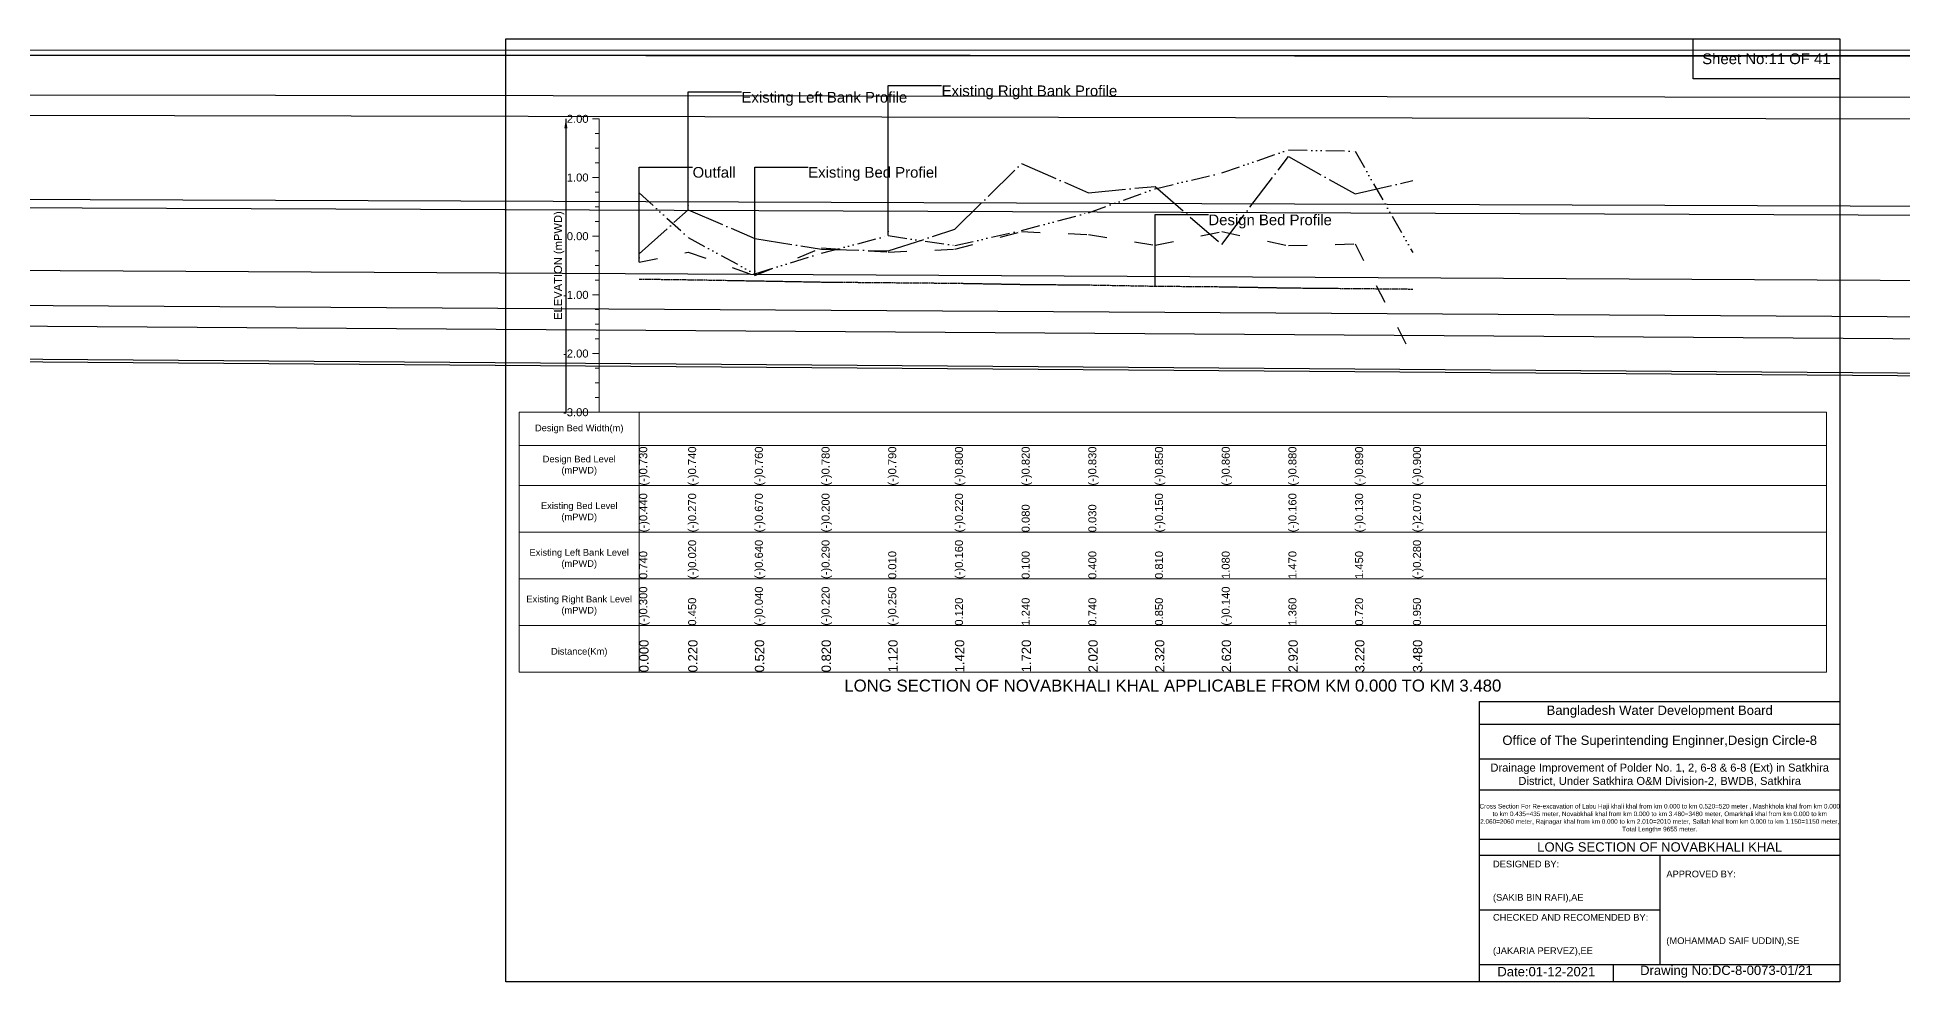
# Model space of a CAD drawing. Header units: inches. Extents: x 0 to 506000, y -4242 to 7.
# Drawn here: x 197892 to 206283, y -4242 to 7 of the extents above; entities that cross this region are included whole.
import ezdxf

# ---------------------------------------------------------------- set-up
doc = ezdxf.new("R2010")
doc.units = ezdxf.units.IN
doc.header["$LTSCALE"] = 7
doc.header["$MEASUREMENT"] = 0
for name, pattern in [('ACAD_ISO03W100', [30, 12, -18]), ('ACAD_ISO04W100', [30, 24, -3, 0, -3]), ('ACAD_ISO14W100', [24, 12, -3, 0, -3, 0, -3, 0, -3]), ('CENTER', [2, 1.25, -0.25, 0.25, -0.25])]:
    doc.linetypes.add(name, pattern=pattern)
for name, color, linetype, lineweight in [('Cross Section Labels', 7, 'Continuous', 9), ('Design Bed Level Long Section', 7, 'CENTER', 25), ('Existing Bed Level for Long Section', 7, 'ACAD_ISO03W100', 25), ('Existing Left Bank of Long section', 7, 'ACAD_ISO04W100', 25), ('Existing Right Bank of Long Section', 7, 'ACAD_ISO14W100', 25), ('Long Section Border', 7, 'Continuous', 9), ('Long Section Labels', 7, 'Continuous', 9), ('Vscale for Long Section', 7, 'Continuous', 9)]:
    doc.layers.add(name, color=color, linetype=linetype, lineweight=lineweight)
doc.styles.get("Standard").update_dxf_attribs({"font": 'arial.ttf'})
doc.dimstyles.get("Standard").update_dxf_attribs({"dimtxt": 0.18, "dimasz": 0.18, "dimexe": 0.18, "dimexo": 0.0625, "dimgap": 0.09, "dimtad": 0, "dimtih": 1, "dimtoh": 1, "dimdec": 4, "dimzin": 0, "dimdsep": 46, "dimtxsty": 'Standard', "dimcen": 0.09, "dimadec": 0, "dimazin": 0, "dimtfac": 1, "dimtdec": 4, "dimtofl": 0, "dimtmove": 0, "dimatfit": 3, "dimfxl": 1, "dimtolj": 1, "dimtzin": 0, "dimarcsym": 0})

msp = doc.modelspace()

# ---------------------------------------------------------------- linework, layer by layer
for points in [[(200000, 0), (206000, 0), (206000, -4242), (200000, -4242)], [(205340, 0), (206000, 0), (206000, -180), (205340, -180)]]:
    msp.add_lwpolyline(points, close=True)
for points in [[(204380, -4242), (204380, -2982), (206000, -2982)], [(204380, -3084), (206000, -3084)], [(204380, -3240), (206000, -3240)], [(204380, -3378), (206000, -3378)], [(204380, -3600), (206000, -3600)], [(204380, -3672), (206000, -3672)], [(205190, -3672), (205190, -4164)], [(204380, -3918), (205190, -3918)], [(204380, -4164), (206000, -4164)], [(204980, -4164), (204980, -4242)]]:
    msp.add_lwpolyline(points)
at = {"layer": 'Design Bed Level Long Section'}
msp.add_lwpolyline([(200600, -1080.7), (200820, -1083.4), (201120, -1088.6), (201420, -1093.9), (201720, -1096.6), (202020, -1099.2), (202320, -1104.5), (202620, -1107.1), (202920, -1112.4), (203220, -1115), (203520, -1120.3), (203820, -1123), (204080, -1125.6)], dxfattribs=at)
at = {"layer": 'Existing Bed Level for Long Section'}
msp.add_lwpolyline([(200600, -1004.2), (200820, -959.3), (201120, -1064.9), (201420, -940.8), (201720, -959.3), (202020, -946.1), (202320, -866.9), (202620, -880.1), (202920, -927.6), (203220, -866.9), (203520, -930.2), (203820, -922.3), (204080, -1434.5)], dxfattribs=at)
at = {"layer": 'Existing Left Bank of Long section'}
msp.add_lwpolyline([(200600, -967.2), (200820, -769.2), (201120, -898.6), (201420, -946.1), (201720, -954), (202020, -856.3), (202320, -560.6), (202620, -692.6), (202920, -663.6), (203220, -925), (203520, -529), (203820, -697.9), (204080, -637.2)], dxfattribs=at)
at = {"layer": 'Existing Right Bank of Long Section'}
msp.add_lwpolyline([(200600, -692.6), (200820, -893.3), (201120, -1057), (201420, -964.6), (201720, -885.4), (202020, -930.2), (202320, -861.6), (202620, -782.4), (202920, -674.2), (203220, -602.9), (203520, -499.9), (203820, -505.2), (204080, -961.9)], dxfattribs=at)
at = {"layer": 'Long Section Border'}
msp.add_lwpolyline([(200060, -1680), (205940, -1680), (205940, -2850), (200060, -2850)], close=True, dxfattribs=at)
for points in [[(200600, -1680), (200600, -2850)], [(200060, -1830), (205940, -1830)], [(200060, -2010), (205940, -2010)], [(200060, -2220), (205940, -2220)], [(200060, -2430), (205940, -2430)], [(200060, -2640), (205940, -2640)]]:
    msp.add_lwpolyline(points, dxfattribs=at)
at = {"layer": 'Vscale for Long Section'}
for points in [[(200420, -360), (200390, -360)], [(200420, -1680), (200420, -1416), (200420, -1152), (200420, -888), (200420, -624), (200420, -360)], [(200420, -426), (200402, -426)], [(200420, -492), (200402, -492)], [(200420, -558), (200402, -558)], [(200420, -624), (200390, -624)], [(200420, -690), (200402, -690)], [(200420, -756), (200402, -756)], [(200420, -822), (200402, -822)], [(200420, -888), (200390, -888)], [(200420, -954), (200402, -954)], [(200420, -1020), (200402, -1020)], [(200420, -1086), (200402, -1086)], [(200420, -1152), (200390, -1152)], [(200420, -1218), (200402, -1218)], [(200420, -1284), (200402, -1284)], [(200420, -1416), (200390, -1416)], [(200420, -1350), (200402, -1350)], [(200420, -1482), (200402, -1482)], [(200420, -1548), (200402, -1548)], [(200420, -1614), (200402, -1614)], [(200420, -1680), (200390, -1680)]]:
    msp.add_lwpolyline(points, dxfattribs=at)

# ---------------------------------------------------------------- texts
at = {"attachment_point": 5}
for s, insert, char_height in [('Sheet No:11 OF 41', (205670, -90), 48), ('Bangladesh Water Development Board', (205190, -3027), 42), ('Office of The Superintending Enginner,Design Circle-8', (205190, -3162), 42)]:
    msp.add_mtext(s, dxfattribs=dict(at, insert=insert, char_height=char_height))
for s, insert, char_height, width, attachment_point in [('Drainage Improvement of Polder No. 1, 2, 6-8 & 6-8 (Ext) in Satkhira District, Under Satkhira O&M Division-2, BWDB, Satkhira', (205190, -3312), 36, 1680, 5), ('Cross Section For Re-excavation of Labu Haji khali khal from km 0.000 to km 0.520=520 meter , Mashkhola khal from km 0.000 to km 0.435=435 meter, Novabkhali khal from km 0.000 to km 3.480=3480 meter, Omarkhali khal from km 0.000 to km 2.060=2060 meter, Rajnagar khal from km 0.000 to km 2.010=2010 meter, Sallah khal from km 0.000 to km 1.150=1150 meter, Total Length= 9655 meter. ', (205190, -3507), 20.5611, 1620, 5), ('LONG SECTION OF NOVABKHALI KHAL', (205190, -3636), 42, 1680, 5), ('DESIGNED BY:^J^J^J(SAKIB BIN RAFI),AE', (204440, -3792), 30, 840, 4), ('APPROVED BY:^J^J^J^J^J^J(MOHAMMAD SAIF UDDIN),SE', (205220, -3912), 30, 840, 4), ('CHECKED AND RECOMENDED BY:^J^J^J(JAKARIA PERVEZ),EE', (204440, -4032), 30, 840, 4), ('Date:01-12-2021', (204680, -4197), 42, 840, 5), ('Drawing No:DC-8-0073-01/21', (205490, -4197), 42, 1320, 5)]:
    msp.add_mtext(s, dxfattribs=dict(insert=insert, char_height=char_height, width=width, attachment_point=attachment_point))
at = {"layer": 'Long Section Border', "attachment_point": 5}
for s, insert, char_height in [('Design Bed Width(m)', (200330, -1755), 30), ('Design Bed Level^J(mPWD)', (200330, -1920), 30), ('Existing Bed Level^J(mPWD)', (200330, -2130), 30), ('Existing Left Bank Level^J(mPWD)', (200330, -2340), 30), ('Existing Right Bank Level^J(mPWD)', (200330, -2550), 30), ('Distance(Km)', (200330, -2760), 30), ('LONG SECTION OF NOVABKHALI KHAL APPLICABLE FROM KM 0.000 TO KM 3.480', (203000, -2910), 54)]:
    msp.add_mtext(s, dxfattribs=dict(at, insert=insert, char_height=char_height))
at = {"layer": 'Long Section Labels', "char_height": 48, "attachment_point": 1}
for s, insert in [('Existing Left Bank Profile', (201060, -238.6)), ('Existing Right Bank Profile', (201960, -209.5)), ('Outfall', (200840, -576.5)), ('Existing Bed Profiel', (201360, -576.5)), ('Design Bed Profile', (203160, -790.3))]:
    msp.add_mtext(s, dxfattribs=dict(at, insert=insert))
at = {"layer": 'Vscale for Long Section', "char_height": 36, "attachment_point": 6}
for s, insert in [('2.00', (200372, -360)), ('1.00', (200372, -624)), ('0.00', (200372, -888)), ('-1.00', (200372, -1152)), ('-2.00', (200372, -1416)), ('-3.00', (200372, -1680))]:
    msp.add_mtext(s, dxfattribs=dict(at, insert=insert))
at = {"layer": 'Vscale for Long Section', "rotation": 90}
for s, insert, char_height, attachment_point in [('ELEVATION (mPWD)', (200240, -1020), 36, 5), ('(-)0.730', (200600, -2010), 36, 1), ('(-)0.740', (200820, -2010), 36, 1), ('(-)0.760', (201120, -2010), 36, 1), ('(-)0.780', (201420, -2010), 36, 1), ('(-)0.790', (201720, -2010), 36, 1), ('(-)0.800', (202020, -2010), 36, 1), ('(-)0.820', (202320, -2010), 36, 1), ('(-)0.830', (202620, -2010), 36, 1), ('(-)0.850', (202920, -2010), 36, 1), ('(-)0.860', (203220, -2010), 36, 1), ('(-)0.880', (203520, -2010), 36, 1), ('(-)0.890', (203820, -2010), 36, 1), ('(-)0.900', (204080, -2010), 36, 1), ('(-)0.440', (200600, -2220), 36, 1), ('(-)0.270', (200820, -2220), 36, 1), ('(-)0.270', (200820, -2220), 36, 1), ('(-)0.670', (201120, -2220), 36, 1), ('(-)0.200', (201420, -2220), 36, 1), ('(-)0.220', (202020, -2220), 36, 1), ('0.080', (202320, -2220), 36, 1), ('0.080', (202320, -2220), 36, 1), ('0.030', (202620, -2220), 36, 1), ('(-)0.150', (202920, -2220), 36, 1), ('(-)0.160', (203520, -2220), 36, 1), ('(-)0.130', (203820, -2220), 36, 1), ('(-)2.070', (204080, -2220), 36, 1), ('(-)0.020', (200820, -2430), 36, 1), ('(-)0.640', (201120, -2430), 36, 1), ('(-)0.290', (201420, -2430), 36, 1), ('(-)0.160', (202020, -2430), 36, 1), ('(-)0.280', (204080, -2430), 36, 1), ('0.740', (200600, -2430), 36, 1), ('0.010', (201720, -2430), 36, 1), ('0.100', (202320, -2430), 36, 1), ('0.400', (202620, -2430), 36, 1), ('0.810', (202920, -2430), 36, 1), ('1.080', (203220, -2430), 36, 1), ('1.470', (203520, -2430), 36, 1), ('1.450', (203820, -2430), 36, 1), ('(-)0.300', (200600, -2640), 36, 1), ('0.450', (200820, -2640), 36, 1), ('(-)0.040', (201120, -2640), 36, 1), ('(-)0.220', (201420, -2640), 36, 1), ('(-)0.250', (201720, -2640), 36, 1), ('0.120', (202020, -2640), 36, 1), ('1.240', (202320, -2640), 36, 1), ('0.740', (202620, -2640), 36, 1), ('0.850', (202920, -2640), 36, 1), ('(-)0.140', (203220, -2640), 36, 1), ('1.360', (203520, -2640), 36, 1), ('0.720', (203820, -2640), 36, 1), ('0.950', (204080, -2640), 36, 1), ('0.000', (200600, -2850), 42, 1), ('0.220', (200820, -2850), 42, 1), ('0.520', (201120, -2850), 42, 1), ('0.820', (201420, -2850), 42, 1), ('1.120', (201720, -2850), 42, 1), ('1.420', (202020, -2850), 42, 1), ('1.720', (202320, -2850), 42, 1), ('2.020', (202620, -2850), 42, 1), ('2.320', (202920, -2850), 42, 1), ('2.620', (203220, -2850), 42, 1), ('2.920', (203520, -2850), 42, 1), ('3.220', (203820, -2850), 42, 1), ('3.480', (204080, -2850), 42, 1)]:
    msp.add_mtext(s, dxfattribs=dict(at, insert=insert, char_height=char_height, attachment_point=attachment_point))

# ---------------------------------------------------------------- leaders
at = {"layer": 'Cross Section Labels', "annotation_type": 0, "has_hookline": 1, "hookline_direction": 0, "text_width": 497}
for points in [[(0, 0), (403262, -145.5), (403441.9, -145.5)], [(0, 0), (413300, -154.4), (413479.9, -154.4)], [(0, 0), (452717.5, -111.2), (452897.4, -111.2)], [(0, 0), (272532, -347), (272711.9, -347)], [(0, 0), (292196, -508.2), (292286.3, -113.5), (292329.5, -113.5)], [(0, 0), (323900, -1705.5), (324079.9, -1705.5)], [(0, 0), (412980, -1586.3), (413159.9, -1586.3)], [(0, 0), (443222, -1616.7), (443401.9, -1616.7)], [(0, 0), (242808, -1782.7), (242987.9, -1782.7)], [(0, 0), (262714, -1591.5), (262893.9, -1591.5)], [(0, 0), (273030, -1988.8), (273209.9, -1988.8)], [(0, 0), (283272, -1850.8), (283451.9, -1850.8)]]:
    msp.add_leader(points, dimstyle='Standard', override={"dimasz": 43.2}, dxfattribs=at)
at = {"layer": 'Long Section Labels', "annotation_type": 0, "has_hookline": 1, "hookline_direction": 0}
for points, text_width in [([(200820, -769.2), (200820, -238.6), (201059.9, -238.6)], 737.4), ([(201720, -885.4), (201720, -209.5), (201959.9, -209.5)], 782), ([(200600, -1004.2), (200600, -576.5), (200839.9, -576.5)], 185.8), ([(201120, -1064.9), (201120, -576.5), (201359.9, -576.5)], 571.4), ([(202920, -1112.4), (202920, -790.3), (203159.9, -790.3)], 547.4)]:
    msp.add_leader(points, dimstyle='Standard', override={"dimasz": 21.6}, dxfattribs=dict(at, text_width=text_width))
at = {"layer": 'Vscale for Long Section'}
msp.add_leader([(200270, -360), (200270, -1680)], dimstyle='Standard', override={"dimasz": 43.2}, dxfattribs=at)

doc.saveas('drawing.dxf')
